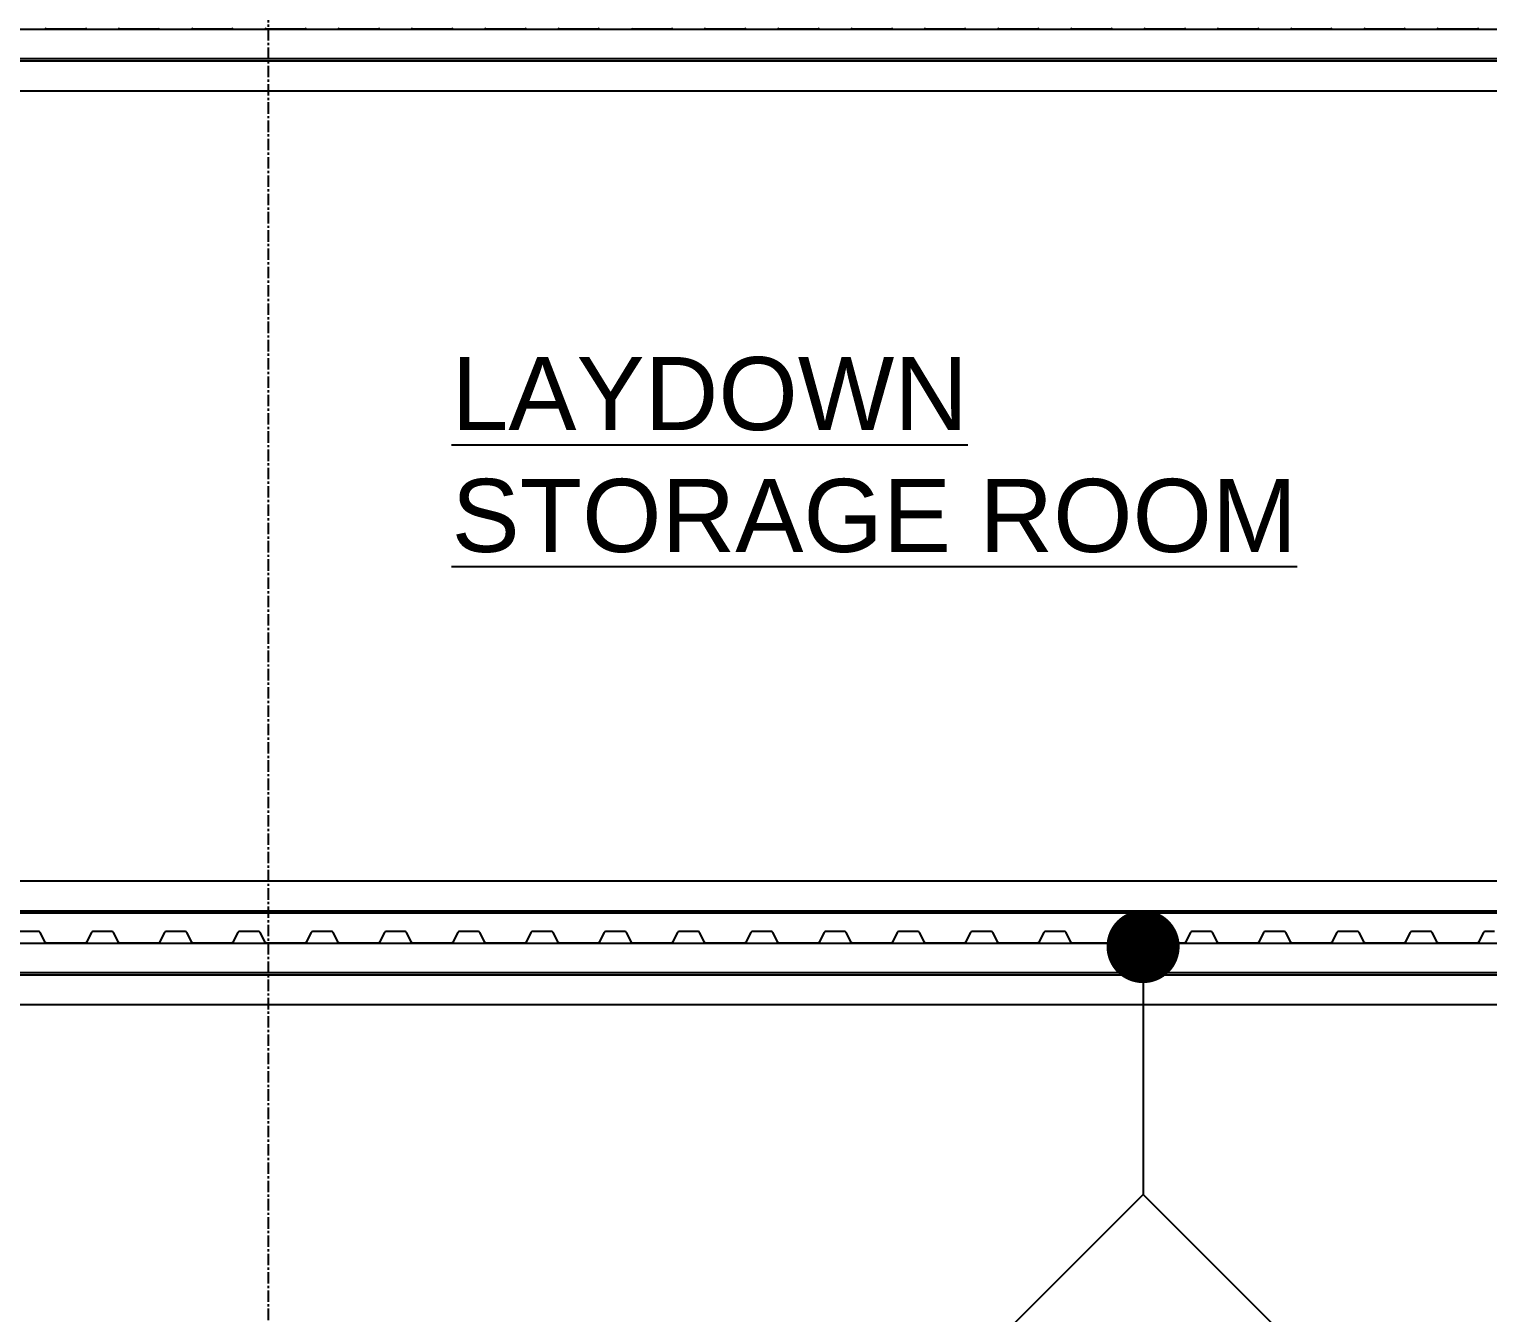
# Model space of a CAD drawing. Header units: millimetres. Extents: x 4133871 to 4440428, y -545651 to -495191.
# Drawn here: x 4173160 to 4177947, y -535058 to -530844 of the extents above; entities that cross this region are included whole.
import ezdxf
from ezdxf.enums import TextEntityAlignment as Align

# ---------------------------------------------------------------- set-up
doc = ezdxf.new("R2010")
doc.units = ezdxf.units.MM
doc.header["$LTSCALE"] = 60
for name, pattern in [('CEN', [62, 60, -1, 0, -1]), ('CENTER', [2, 1.25, -0.25, 0.25, -0.25]), ('HIDDEN', [0.375, 0.25, -0.125])]:
    doc.linetypes.add(name, pattern=pattern)
for name, color, linetype in [('1CEN', 1, 'CEN'), ('1ST FL FW2-2', 3, 'Continuous'), ('AA-XXXX-SYMB', 7, 'Continuous'), ('AA-XXXX-TEXT', 3, 'Continuous'), ('C_TEXT_01', 2, 'Continuous'), ('INI', 11, 'Continuous')]:
    doc.layers.add(name, color=color, linetype=linetype)
doc.styles.add('ARCHILAB_ROMANS', font='romans.shx', dxfattribs={"bigfont": 'ghs.shx'})
doc.styles.add('Arial', font='arial.ttf')
doc.styles.add('돋움', font='')
doc.styles.get('돋움').set_extended_font_data('Dotum')
doc.dimstyles.new('일반도면_0060', dxfattribs={"dimtxt": 240, "dimasz": 240, "dimexe": 60, "dimexo": 300, "dimgap": 75, "dimtad": 1, "dimdec": 0, "dimzin": 0, "dimdsep": 46, "dimtxsty": '돋움', "dimcen": -300, "dimclrd": 7, "dimclre": 7, "dimclrt": 2, "dimadec": 8, "dimazin": 0, "dimtfac": 1, "dimtdec": 0, "dimtix": 1, "dimtmove": 2, "dimatfit": 3, "dimfxl": 1, "dimtolj": 1, "dimtzin": 0, "dimarcsym": 0})

# ---------------------------------------------------------------- blocks, each defined once
blk = doc.blocks.new('15M')
at = {"linetype": 'HIDDEN', "ltscale": 0.1}
for p, q in [((-110087.1, -152171.1), (-95087.1, -152171.1)), ((-110087.1, -152178.6), (-95087.1, -152178.6)), ((-110087.1, -154968.1), (-95087.1, -154968.1)), ((-110087.1, -154975.6), (-95087.1, -154975.6))]:
    blk.add_line(p, q, dxfattribs=at)
for points in [[(-110087.1, -152276.4), (-95087.1, -152276.4), (-95087.1, -152073.4), (-110087.1, -152073.4)], [(-110087.1, -154870.4), (-95087.1, -154870.4), (-95087.1, -155073.4), (-110087.1, -155073.4)]]:
    blk.add_lwpolyline(points, close=True)
blk = doc.blocks.new('외각')
at = {"rotation": 180}
for p in [(-110103.1, -164953.4), (-110103.1, -167953.4)]:
    blk.add_blockref('15M', p, dxfattribs=at)
blk = doc.blocks.new('A$C064809F0')
at = {"layer": 'AA-XXXX-TEXT'}
for p, q in [((475.2, 565.7), (1040.8, 1131.4)), ((1040.8, 1131.4), (1606.5, 565.7)), ((1040.8, 0), (475.2, 565.7)), ((1606.5, 565.7), (1040.8, 0))]:
    blk.add_line(p, q, dxfattribs=at)
at = {"layer": 'INI'}
blk.add_line((1040.8, 0), (475.2, 565.7), dxfattribs=at)
at = {"layer": 'AA-XXXX-TEXT', "style": 'ARCHILAB_ROMANS'}
blk.add_attdef('WALLTYPE', text='', height=300, dxfattribs=at).set_placement((1042.9, 560), align=Align.MIDDLE_CENTER)

msp = doc.modelspace()

# ---------------------------------------------------------------- linework, layer by layer
at = {"layer": '1CEN', "color": 1, "linetype": 'CENTER', "ltscale": 0.5}
for p, q in [((4173944, -502344.3), (4173944, -540844.3)), ((4146944, -530844.3), (4183944, -530844.3)), ((4146944, -533844.3), (4183944, -533844.3))]:
    msp.add_line(p, q, dxfattribs=at)
at = {"layer": '1ST FL FW2-2'}
for points in [[(4173347.3, -530841.1, -0.279959), (4173342.2, -530844.3), (4173217.3, -530844.3, -0.279959), (4173212.2, -530841.1)], [(4173587.8, -530841.1, -0.279959), (4173582.6, -530844.3), (4173457.8, -530844.3, -0.279959), (4173452.7, -530841.1)], [(4173828.3, -530841.1, -0.279959), (4173823.1, -530844.3), (4173698.3, -530844.3, -0.279959), (4173693.1, -530841.1)], [(4174068.7, -530841.1, -0.279959), (4174063.6, -530844.3), (4173938.8, -530844.3, -0.279959), (4173933.6, -530841.1)], [(4174309.2, -530841.1, -0.279959), (4174304.1, -530844.3), (4174179.2, -530844.3, -0.279959), (4174174.1, -530841.1)], [(4174549.7, -530841.1, -0.279959), (4174544.6, -530844.3), (4174419.7, -530844.3, -0.279959), (4174414.6, -530841.1)], [(4174790.2, -530841.1, -0.279959), (4174785, -530844.3), (4174660.2, -530844.3, -0.279959), (4174655, -530841.1)], [(4175030.7, -530841.1, -0.279959), (4175025.5, -530844.3), (4174900.7, -530844.3, -0.279959), (4174895.5, -530841.1)], [(4175271.1, -530841.1, -0.279959), (4175266, -530844.3), (4175141.1, -530844.3, -0.279959), (4175136, -530841.1)], [(4175511.6, -530841.1, -0.279959), (4175506.5, -530844.3), (4175381.6, -530844.3, -0.279959), (4175376.5, -530841.1)], [(4175752.1, -530841.1, -0.279959), (4175746.9, -530844.3), (4175622.1, -530844.3, -0.279959), (4175617, -530841.1)], [(4175992.6, -530841.1, -0.279959), (4175987.4, -530844.3), (4175862.6, -530844.3, -0.279959), (4175857.4, -530841.1)], [(4176233, -530841.1, -0.279959), (4176227.9, -530844.3), (4176103.1, -530844.3, -0.279959), (4176097.9, -530841.1)], [(4176473.5, -530841.1, -0.279959), (4176468.4, -530844.3), (4176343.5, -530844.3, -0.279959), (4176338.4, -530841.1)], [(4176714, -530841.1, -0.279959), (4176708.9, -530844.3), (4176584, -530844.3, -0.279959), (4176578.9, -530841.1)], [(4176954.5, -530841.1, -0.279959), (4176949.3, -530844.3), (4176824.5, -530844.3, -0.279959), (4176819.4, -530841.1)], [(4177195, -530841.1, -0.279959), (4177189.8, -530844.3), (4177065, -530844.3, -0.279959), (4177059.8, -530841.1)], [(4177435.4, -530841.1, -0.279959), (4177430.3, -530844.3), (4177305.5, -530844.3, -0.279959), (4177300.3, -530841.1)], [(4177675.9, -530841.1, -0.279959), (4177670.8, -530844.3), (4177545.9, -530844.3, -0.279959), (4177540.8, -530841.1)], [(4177916.4, -530841.1, -0.279959), (4177911.3, -530844.3), (4177786.4, -530844.3, -0.279959), (4177781.3, -530841.1)], [(4177969.1, -533806.6), (4177937.9, -533806.6, 0.279959), (4177932.7, -533809.7), (4177916.4, -533841.1, -0.279959), (4177911.3, -533844.3), (4177786.4, -533844.3, -0.279959), (4177781.3, -533841.1), (4177764.9, -533809.7, 0.279959), (4177759.8, -533806.6), (4177728.6, -533806.6), (4177697.4, -533806.6, 0.279959), (4177692.2, -533809.7), (4177675.9, -533841.1, -0.279959), (4177670.8, -533844.3), (4177545.9, -533844.3, -0.279959), (4177540.8, -533841.1), (4177524.5, -533809.7, 0.279959), (4177519.3, -533806.6), (4177488.1, -533806.6), (4177456.9, -533806.6, 0.279959), (4177451.8, -533809.7), (4177435.4, -533841.1, -0.279959), (4177430.3, -533844.3), (4177305.5, -533844.3, -0.279959), (4177300.3, -533841.1), (4177284, -533809.7, 0.279959), (4177278.8, -533806.6), (4177247.6, -533806.6), (4177216.4, -533806.6, 0.279959), (4177211.3, -533809.7), (4177195, -533841.1, -0.279959), (4177189.8, -533844.3), (4177065, -533844.3, -0.279959), (4177059.8, -533841.1), (4177043.5, -533809.7, 0.279959), (4177038.4, -533806.6), (4177007.2, -533806.6), (4176975.9, -533806.6, 0.279959), (4176970.8, -533809.7), (4176954.5, -533841.1, -0.279959), (4176949.3, -533844.3), (4176824.5, -533844.3, -0.279959), (4176819.4, -533841.1), (4176803, -533809.7, 0.279959), (4176797.9, -533806.6), (4176766.7, -533806.6), (4176735.5, -533806.6, 0.279959), (4176730.3, -533809.7), (4176714, -533841.1, -0.279959), (4176708.9, -533844.3), (4176584, -533844.3, -0.279959), (4176578.9, -533841.1), (4176562.6, -533809.7, 0.279959), (4176557.4, -533806.6), (4176526.2, -533806.6), (4176495, -533806.6, 0.279959), (4176489.8, -533809.7), (4176473.5, -533841.1, -0.279959), (4176468.4, -533844.3), (4176343.5, -533844.3, -0.279959), (4176338.4, -533841.1), (4176322.1, -533809.7, 0.279959), (4176316.9, -533806.6), (4176285.7, -533806.6), (4176254.5, -533806.6, 0.279959), (4176249.4, -533809.7), (4176233, -533841.1, -0.279959), (4176227.9, -533844.3), (4176103.1, -533844.3, -0.279959), (4176097.9, -533841.1), (4176081.6, -533809.7, 0.279959), (4176076.5, -533806.6), (4176045.2, -533806.6), (4176014, -533806.6, 0.279959), (4176008.9, -533809.7), (4175992.6, -533841.1, -0.279959), (4175987.4, -533844.3), (4175862.6, -533844.3, -0.279959), (4175857.4, -533841.1), (4175841.1, -533809.7, 0.279959), (4175836, -533806.6), (4175804.8, -533806.6), (4175773.6, -533806.6, 0.279959), (4175768.4, -533809.7), (4175752.1, -533841.1, -0.279959), (4175746.9, -533844.3), (4175622.1, -533844.3, -0.279959), (4175617, -533841.1), (4175600.6, -533809.7, 0.279959), (4175595.5, -533806.6), (4175564.3, -533806.6), (4175533.1, -533806.6, 0.279959), (4175527.9, -533809.7), (4175511.6, -533841.1, -0.279959), (4175506.5, -533844.3), (4175381.6, -533844.3, -0.279959), (4175376.5, -533841.1), (4175360.2, -533809.7, 0.279959), (4175355, -533806.6), (4175323.8, -533806.6), (4175292.6, -533806.6, 0.279959), (4175287.5, -533809.7), (4175271.1, -533841.1, -0.279959), (4175266, -533844.3), (4175141.1, -533844.3, -0.279959), (4175136, -533841.1), (4175119.7, -533809.7, 0.279959), (4175114.5, -533806.6), (4175083.3, -533806.6), (4175052.1, -533806.6, 0.279959), (4175047, -533809.7), (4175030.7, -533841.1, -0.279959), (4175025.5, -533844.3), (4174900.7, -533844.3, -0.279959), (4174895.5, -533841.1), (4174879.2, -533809.7, 0.279959), (4174874.1, -533806.6), (4174842.9, -533806.6), (4174811.6, -533806.6, 0.279959), (4174806.5, -533809.7), (4174790.2, -533841.1, -0.279959), (4174785, -533844.3), (4174660.2, -533844.3, -0.279959), (4174655, -533841.1), (4174638.7, -533809.7, 0.279959), (4174633.6, -533806.6), (4174602.4, -533806.6), (4174571.2, -533806.6, 0.279959), (4174566, -533809.7), (4174549.7, -533841.1, -0.279959), (4174544.6, -533844.3), (4174419.7, -533844.3, -0.279959), (4174414.6, -533841.1), (4174398.3, -533809.7, 0.279959), (4174393.1, -533806.6), (4174361.9, -533806.6), (4174330.7, -533806.6, 0.279959), (4174325.5, -533809.7), (4174309.2, -533841.1, -0.279959), (4174304.1, -533844.3), (4174179.2, -533844.3, -0.279959), (4174174.1, -533841.1), (4174157.8, -533809.7, 0.279959), (4174152.6, -533806.6), (4174121.4, -533806.6), (4174090.2, -533806.6, 0.279959), (4174085.1, -533809.7), (4174068.7, -533841.1, -0.279959), (4174063.6, -533844.3), (4173938.8, -533844.3, -0.279959), (4173933.6, -533841.1), (4173917.3, -533809.7, 0.279959), (4173912.1, -533806.6), (4173880.9, -533806.6), (4173849.7, -533806.6, 0.279959), (4173844.6, -533809.7), (4173828.3, -533841.1, -0.279959), (4173823.1, -533844.3), (4173698.3, -533844.3, -0.279959), (4173693.1, -533841.1), (4173676.8, -533809.7, 0.279959), (4173671.7, -533806.6), (4173640.5, -533806.6), (4173609.2, -533806.6, 0.279959), (4173604.1, -533809.7), (4173587.8, -533841.1, -0.279959), (4173582.6, -533844.3), (4173457.8, -533844.3, -0.279959), (4173452.7, -533841.1), (4173436.3, -533809.7, 0.279959), (4173431.2, -533806.6), (4173400, -533806.6), (4173368.8, -533806.6, 0.279959), (4173363.6, -533809.7), (4173347.3, -533841.1, -0.279959), (4173342.2, -533844.3), (4173217.3, -533844.3, -0.279959), (4173212.2, -533841.1), (4173195.9, -533809.7, 0.279959), (4173190.7, -533806.6), (4173159.5, -533806.6), (4173128.3, -533806.6, 0.279959)]]:
    msp.add_lwpolyline(points, format="xyb", dxfattribs=at)

# ---------------------------------------------------------------- block references
at = {"color": 3}
msp.add_blockref('외각', (4182960, -520964.2), dxfattribs=at)
at = {"layer": 'AA-XXXX-SYMB'}
ref = msp.add_blockref('A$C064809F0', (4175566.6, -536027), dxfattribs=dict(at, xscale=1.2, yscale=1.2, zscale=1.2))
ref.add_attrib('WALLTYPE', 'W2', dxfattribs={"layer": 'AA-XXXX-TEXT', "height": 360, "style": 'Arial'}).set_placement((4176818, -535355), align=Align.MIDDLE_CENTER)

# ---------------------------------------------------------------- texts
at = {"layer": 'C_TEXT_01', "insert": (4174545.9, -531920.4), "char_height": 240, "width": 2984.898, "attachment_point": 1, "style": 'Arial'}
msp.add_mtext('{\\LLAYDOWN\\PSTORAGE ROOM}', dxfattribs=at)

# ---------------------------------------------------------------- leaders
at = {"layer": 'AA-XXXX-SYMB'}
msp.add_leader([(4176815.6, -533855.7), (4176815.6, -534669.3)], dimstyle='일반도면_0060', override={"dimasz": 240, "dimgap": 0.8, "dimtad": 0, "dimldrblk": 'Dot'}, dxfattribs=at)

doc.saveas('drawing.dxf')
